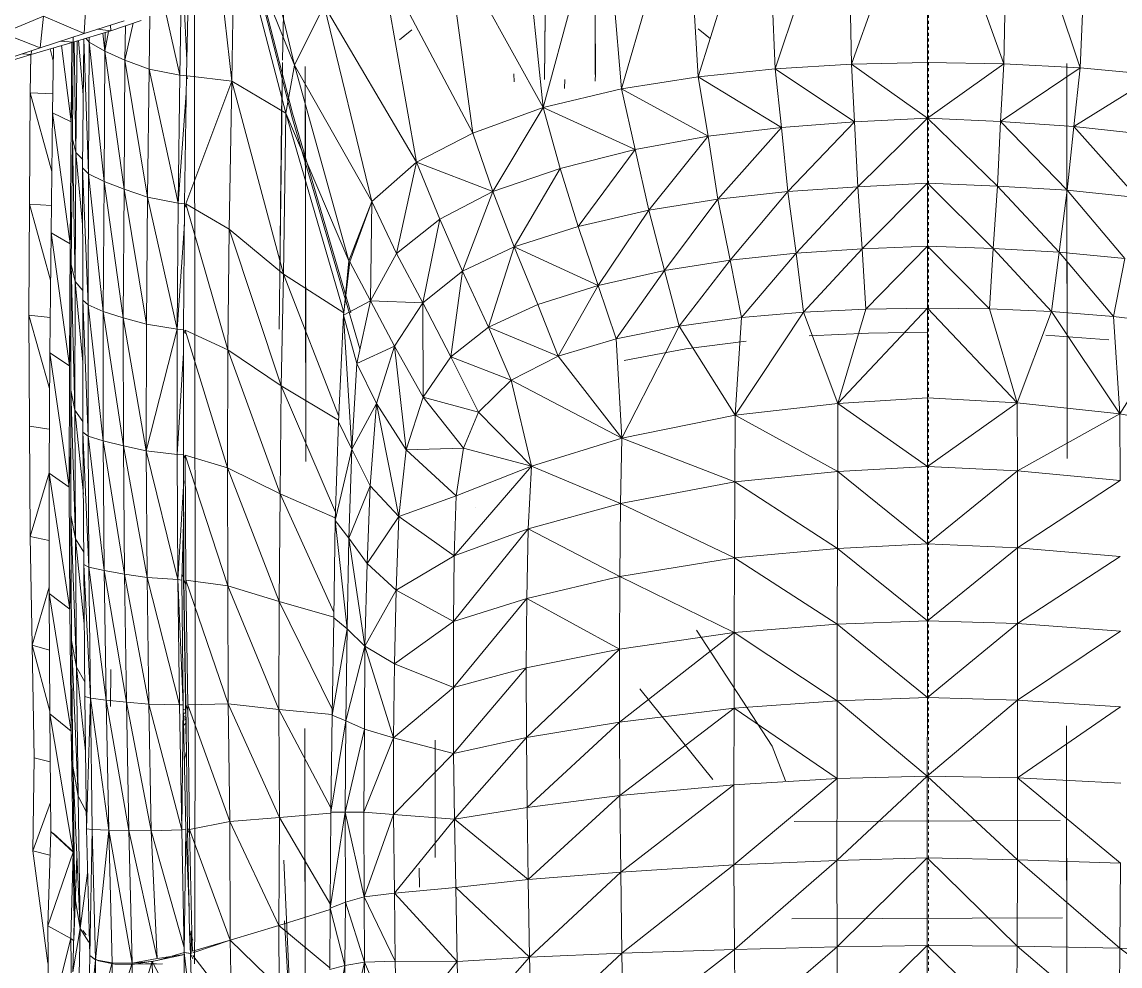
# Model space of a CAD drawing. Header units: inches. Extents: x -4830 to -242, y 9551 to 12925.
# Drawn here: x -4204.93 to -4158.52, y 10630.94 to 10670.82 of the extents above; entities that cross this region are included whole.
import ezdxf

# ---------------------------------------------------------------- set-up
doc = ezdxf.new("R2010")
doc.units = ezdxf.units.IN
doc.header["$MEASUREMENT"] = 0
doc.linetypes.add('Aligning Line 1_8_', pattern=[0.25, 0.125, -0.125])
for name, color, linetype, lineweight in [('0-1', 7, 'Continuous', 5), ('0-2', 7, 'Continuous', 9), ('A-GENM', 5, 'Continuous', 9), ('G-ANNO-SYMB-1', 147, 'Aligning Line 1_8_', 9)]:
    doc.layers.add(name, color=color, linetype=linetype, lineweight=lineweight)

# ---------------------------------------------------------------- blocks, each defined once
blk = doc.blocks.new('Land_Rover_Evoque_-_SUV_Car_Vehicle_Automobile_13067 - Land Rover EVOQUE_dwg-V132-FLOOR PLAN - 2ND FLOOR')
at = {"layer": 'A-GENM'}
for p, q in [((-0.7843, 0.721), (-0.7846, 1.023)), ((-0.6899, 0.7371), (-0.6846, 0.9735)), ((-0.0844, 0.959), (-0.1617, 0.7278)), ((-0.0844, 0.959), (-0.0797, 0.7327)), ((0.0019, 0.9623), (-0.0797, 0.7327)), ((0.0019, 0.9623), (0.002, 0.7345)), ((0.0019, 0.9623), (0.0836, 0.7333)), ((0.0883, 0.9597), (0.0836, 0.7333)), ((0.0883, 0.9597), (0.1657, 0.729)), ((0.1748, 0.9541), (0.1657, 0.729)), ((-0.2578, 0.9423), (-0.3264, 0.7064)), ((-0.2578, 0.9423), (-0.244, 0.7194)), ((-0.171, 0.9529), (-0.244, 0.7194)), ((-0.171, 0.9529), (-0.1617, 0.7278)), ((-0.7273, 0.9416), (-0.6772, 0.7316)), ((-0.7273, 0.9416), (-0.6772, 0.7316)), ((-0.3452, 0.9268), (-0.4104, 0.6863)), ((-0.3452, 0.9268), (-0.3264, 0.7064)), ((-0.433, 0.904), (-0.4104, 0.6863)), ((-0.7444, 0.7145), (-0.7411, 0.8913)), ((-0.6865, 0.6803), (-0.7411, 0.8913)), ((-0.7411, 0.8913), (-0.6865, 0.6803)), ((-0.7411, 0.8913), (-0.6865, 0.6803)), ((-0.7411, 0.8913), (-0.6772, 0.7316)), ((-0.6792, 0.6803), (-0.7338, 0.8913)), ((-0.6792, 0.6744), (-0.7338, 0.8855)), ((-0.515, 0.8749), (-0.486, 0.6589)), ((-0.515, 0.8749), (-0.4104, 0.6863)), ((-0.7444, 0.7145), (-0.7611, 0.8645)), ((-0.8002, 0.7212), (-0.7979, 0.8514)), ((-0.7979, 0.8514), (-0.8002, 0.7212)), ((-0.7926, 0.7371), (-0.7979, 0.8514)), ((-0.7904, 0.8509), (-0.793, 0.7206)), ((-0.5843, 0.8443), (-0.5464, 0.6277)), ((-0.5843, 0.8443), (-0.486, 0.6589)), ((-0.8247, 0.8302), (-0.8002, 0.7212)), ((-0.9007, 0.8023), (-0.9027, 0.7656)), ((-0.6452, 0.7957), (-0.6772, 0.7316)), ((-0.6452, 0.7957), (-0.5941, 0.5856)), ((-0.6452, 0.7957), (-0.5464, 0.6277)), ((-0.9901, 0.766), (-0.9464, 0.7843)), ((-0.9464, 0.7843), (-0.9499, 0.7503)), ((-0.9464, 0.7843), (-0.9027, 0.7656)), ((-0.9027, 0.7656), (-0.86, 0.7794)), ((-0.874, 0.7685), (-0.8415, 0.7796)), ((-0.8323, 0.7844), (-0.8331, 0.7276)), ((-0.4083, 0.7864), (-0.4089, 0.7164)), ((-0.4084, 0.7847), (-0.4089, 0.7164)), ((-0.3545, 0.7867), (-0.3544, 0.7227)), ((-0.3545, 0.7867), (-0.3545, 0.7219)), ((-0.9901, 0.766), (-0.9499, 0.7503)), ((-0.9499, 0.7503), (-0.9027, 0.7656)), ((-0.874, 0.7685), (-0.9147, 0.7563)), ((-0.874, 0.7685), (-0.8883, 0.7703)), ((-0.8806, 0.7467), (-0.8826, 0.7659)), ((-0.8766, 0.7677), (-0.8806, 0.7467)), ((-0.8802, 0.7666), (-0.8806, 0.7467)), ((-0.874, 0.7685), (-0.8745, 0.7747)), ((-0.85, 0.7767), (-0.859, 0.7371)), ((-0.8585, 0.7738), (-0.859, 0.7371)), ((-0.5511, 0.7695), (-0.5644, 0.7589)), ((-0.5511, 0.7695), (-0.5604, 0.7621)), ((-0.2441, 0.7706), (-0.2308, 0.7601)), ((-0.2441, 0.7706), (-0.2347, 0.7633)), ((-0.9594, 0.7432), (-0.9147, 0.7563)), ((-0.9147, 0.7563), (-0.9278, 0.7575)), ((-0.9167, 0.6709), (-0.9158, 0.756)), ((-0.9144, 0.7564), (-0.9154, 0.6528)), ((-0.9147, 0.7563), (-0.9145, 0.7618)), ((-0.9135, 0.7567), (-0.9116, 0.638)), ((-0.9104, 0.7576), (-0.9116, 0.638)), ((-0.9087, 0.7581), (-0.9037, 0.6999)), ((-0.9031, 0.7598), (-0.9044, 0.6216)), ((-0.8981, 0.6152), (-0.903, 0.7598)), ((-0.8972, 0.7565), (-0.9007, 0.7605)), ((-0.8981, 0.6152), (-0.8972, 0.7565)), ((-0.8972, 0.7565), (-0.8972, 0.7616)), ((-0.8806, 0.7467), (-0.8972, 0.7565)), ((-0.8814, 0.6071), (-0.8972, 0.7565)), ((-1.004, 0.7299), (-0.9594, 0.7432)), ((-0.9975, 0.7347), (-0.9499, 0.7503)), ((-0.9594, 0.7432), (-0.9691, 0.744)), ((-0.9598, 0.7431), (-0.9606, 0.702)), ((-0.9606, 0.702), (-0.96, 0.743)), ((-0.9594, 0.7432), (-0.9591, 0.7473)), ((-0.9392, 0.7491), (-0.9358, 0.7363)), ((-0.9368, 0.6806), (-0.9355, 0.7502)), ((-0.9167, 0.6709), (-0.9272, 0.7527)), ((-0.8806, 0.7467), (-0.8814, 0.6071)), ((-0.859, 0.7371), (-0.8806, 0.7467)), ((-0.8599, 0.5987), (-0.8806, 0.7467)), ((-0.859, 0.7371), (-0.8599, 0.5987)), ((-0.859, 0.7371), (-0.8331, 0.7276)), ((-0.859, 0.7371), (-0.8349, 0.5904)), ((-0.6935, 0.4488), (-0.6901, 0.7345)), ((-0.692, 0.584), (-0.6901, 0.7345)), ((-0.6772, 0.7316), (-0.6865, 0.6803)), ((-0.6772, 0.7316), (-0.6187, 0.522)), ((-0.6772, 0.7316), (-0.5941, 0.5857)), ((-0.6772, 0.7316), (-0.6187, 0.522)), ((-0.6651, 0.307), (-0.6656, 0.7304)), ((-0.1617, 0.7278), (-0.0797, 0.7327)), ((-0.1617, 0.7278), (-0.0797, 0.7327)), ((-0.0797, 0.7327), (-0.1617, 0.7278)), ((-0.0797, 0.7327), (0.002, 0.7345)), ((-0.0797, 0.7327), (0.002, 0.7345)), ((0.002, 0.7345), (-0.0797, 0.7327)), ((-0.0763, 0.6709), (-0.0797, 0.7327)), ((-0.0797, 0.7327), (0.002, 0.6749)), ((0.002, 0.7345), (0.0836, 0.7333)), ((0.002, 0.6749), (0.002, 0.7345)), ((0.002, 0.7345), (0.0836, 0.7333)), ((0.0836, 0.7333), (0.002, 0.7345)), ((0.002, 0.6749), (0.0836, 0.7333)), ((0.0802, 0.6715), (0.0836, 0.7333)), ((0.0836, 0.7333), (0.1657, 0.729)), ((0.0836, 0.7333), (0.1657, 0.729)), ((0.1657, 0.729), (0.0836, 0.7333)), ((0.1518, 0.31), (0.1512, 0.7334)), ((-0.8331, 0.7276), (-0.8349, 0.5904)), ((-0.8331, 0.7276), (-0.802, 0.5838)), ((-0.8331, 0.7276), (-0.8002, 0.7212)), ((-0.802, 0.5838), (-0.8002, 0.7212)), ((-0.8002, 0.7212), (-0.802, 0.5838)), ((-0.7928, 0.7203), (-0.8002, 0.7212)), ((-0.793, 0.7206), (-0.795, 0.5834)), ((-0.7918, 0.7172), (-0.793, 0.7206)), ((-0.7444, 0.7145), (-0.7919, 0.7202)), ((-0.784, 0.4464), (-0.7843, 0.721)), ((-0.4417, 0.7223), (-0.4415, 0.7138)), ((-0.3544, 0.7227), (-0.3546, 0.7146)), ((-0.3264, 0.7064), (-0.244, 0.7194)), ((-0.3264, 0.7064), (-0.244, 0.7194)), ((-0.244, 0.7194), (-0.3264, 0.7064)), ((-0.244, 0.7194), (-0.1617, 0.7278)), ((-0.244, 0.7194), (-0.1617, 0.7278)), ((-0.1617, 0.7278), (-0.244, 0.7194)), ((-0.2334, 0.6557), (-0.244, 0.7194)), ((-0.244, 0.7194), (-0.1547, 0.665)), ((-0.1547, 0.665), (-0.1617, 0.7278)), ((-0.1617, 0.7278), (-0.0763, 0.6709)), ((0.0802, 0.6715), (0.1657, 0.729)), ((0.1587, 0.6661), (0.1657, 0.729)), ((0.1587, 0.6661), (0.2479, 0.7212)), ((0.1657, 0.729), (0.2479, 0.7212)), ((0.1657, 0.729), (0.2479, 0.7212)), ((0.2479, 0.7212), (0.1657, 0.729)), ((-0.9148, 0.7141), (-0.9167, 0.6709)), ((-0.7444, 0.7145), (-0.7937, 0.583)), ((-0.7444, 0.7145), (-0.7472, 0.556)), ((-0.6889, 0.5078), (-0.7444, 0.7145)), ((-0.6865, 0.6803), (-0.7444, 0.7145)), ((-0.3873, 0.7164), (-0.3875, 0.7066)), ((-0.3873, 0.7164), (-0.3875, 0.7069)), ((-0.3875, 0.7066), (-0.3875, 0.7069)), ((-0.9606, 0.702), (-0.9615, 0.5828)), ((-0.9364, 0.7012), (-0.9606, 0.702)), ((-0.9606, 0.702), (-0.9375, 0.6177)), ((-0.7932, 0.7018), (-0.802, 0.5838)), ((-0.6928, 0.5117), (-0.6906, 0.7042)), ((-0.6906, 0.7042), (-0.6907, 0.6696)), ((-0.4104, 0.6863), (-0.3264, 0.7064)), ((-0.4104, 0.6863), (-0.3264, 0.7064)), ((-0.3264, 0.7064), (-0.4104, 0.6863)), ((-0.3117, 0.6415), (-0.3264, 0.7064)), ((-0.3264, 0.7064), (-0.2334, 0.6557)), ((-0.486, 0.6589), (-0.4104, 0.6863)), ((-0.486, 0.6589), (-0.4104, 0.6863)), ((-0.4104, 0.6863), (-0.486, 0.6589)), ((-0.4644, 0.5963), (-0.4104, 0.6863)), ((-0.4104, 0.6863), (-0.3922, 0.6209)), ((-0.4104, 0.6863), (-0.3117, 0.6415)), ((0.1518, 0.31), (0.1513, 0.6851)), ((-0.9382, 0.552), (-0.9368, 0.6806)), ((-0.9176, 0.5404), (-0.9368, 0.6806)), ((-0.9167, 0.6709), (-0.9368, 0.6806)), ((-0.6889, 0.5078), (-0.6865, 0.6803)), ((-0.6242, 0.4667), (-0.6865, 0.6803)), ((-0.6865, 0.6803), (-0.6242, 0.4667)), ((-0.6865, 0.6803), (-0.6242, 0.4667)), ((-0.6865, 0.6803), (-0.6187, 0.522)), ((-0.6167, 0.4663), (-0.6792, 0.6803)), ((-0.6069, 0.4278), (-0.6792, 0.6744)), ((-0.6651, 0.307), (-0.6655, 0.6822)), ((-0.0763, 0.6709), (0.002, 0.6749)), ((-0.0728, 0.6015), (0.002, 0.6749)), ((0.002, 0.6051), (0.002, 0.6749)), ((0.002, 0.6749), (0.0768, 0.6021)), ((0.002, 0.6749), (0.0802, 0.6715)), ((0.0768, 0.6021), (0.0802, 0.6715)), ((0.1518, 0.5976), (0.0802, 0.6715)), ((0.1587, 0.6661), (0.0802, 0.6715)), ((-0.9176, 0.5404), (-0.9167, 0.6709)), ((-0.6928, 0.5117), (-0.6907, 0.6696)), ((-0.2334, 0.6557), (-0.1547, 0.665)), ((-0.223, 0.5881), (-0.1547, 0.665)), ((-0.1547, 0.665), (-0.0763, 0.6709)), ((-0.1479, 0.5965), (-0.1547, 0.665)), ((-0.1479, 0.5965), (-0.0763, 0.6709)), ((-0.0728, 0.6015), (-0.0763, 0.6709)), ((0.1518, 0.5976), (0.1587, 0.6661)), ((0.2269, 0.5898), (0.1587, 0.6661)), ((0.2373, 0.6574), (0.1587, 0.6661)), ((-0.9154, 0.6528), (-0.9167, 0.518)), ((-0.9116, 0.638), (-0.9154, 0.6528)), ((-0.9154, 0.6528), (-0.9125, 0.4999)), ((-0.5464, 0.6277), (-0.486, 0.6589)), ((-0.5464, 0.6277), (-0.486, 0.6589)), ((-0.486, 0.6589), (-0.5464, 0.6277)), ((-0.4644, 0.5963), (-0.486, 0.6589)), ((-0.3117, 0.6415), (-0.2334, 0.6557)), ((-0.297, 0.5762), (-0.2334, 0.6557)), ((-0.223, 0.5881), (-0.2334, 0.6557)), ((-0.9116, 0.638), (-0.9125, 0.4999)), ((-0.9116, 0.638), (-0.9043, 0.6306)), ((-0.9116, 0.638), (-0.9044, 0.5608)), ((-0.3922, 0.6209), (-0.3117, 0.6415)), ((-0.3728, 0.5587), (-0.3117, 0.6415)), ((-0.297, 0.5762), (-0.3117, 0.6415)), ((-0.5941, 0.5856), (-0.5464, 0.6277)), ((-0.5941, 0.5856), (-0.5464, 0.6277)), ((-0.5464, 0.6277), (-0.5941, 0.5856)), ((-0.5676, 0.5297), (-0.5464, 0.6277)), ((-0.5214, 0.5665), (-0.5464, 0.6277)), ((-0.4644, 0.5963), (-0.5464, 0.6277)), ((-0.9044, 0.6216), (-0.9043, 0.4799)), ((-0.8984, 0.4748), (-0.9044, 0.6216)), ((-0.8981, 0.6152), (-0.9044, 0.6216)), ((-0.8984, 0.4748), (-0.8981, 0.6152)), ((-0.8814, 0.6071), (-0.8981, 0.6152)), ((-0.8823, 0.4678), (-0.8981, 0.6152)), ((-0.4644, 0.5963), (-0.3922, 0.6209)), ((-0.4416, 0.5369), (-0.3922, 0.6209)), ((-0.3922, 0.6209), (-0.3728, 0.5587)), ((-0.8814, 0.6071), (-0.8823, 0.4678)), ((-0.8599, 0.5987), (-0.8814, 0.6071)), ((-0.8608, 0.461), (-0.8814, 0.6071)), ((-0.1479, 0.5965), (-0.0728, 0.6015)), ((-0.1391, 0.5301), (-0.0728, 0.6015)), ((-0.0728, 0.6015), (0.002, 0.6051)), ((-0.0684, 0.5347), (-0.0728, 0.6015)), ((-0.0684, 0.5347), (0.002, 0.6051)), ((0.002, 0.5378), (0.002, 0.6051)), ((0.002, 0.6051), (0.0768, 0.6021)), ((0.002, 0.6051), (0.0723, 0.5352)), ((0.0768, 0.6021), (0.0723, 0.5352)), ((0.1518, 0.5976), (0.0768, 0.6021)), ((0.1429, 0.5312), (0.0768, 0.6021)), ((-0.8599, 0.5987), (-0.8608, 0.461)), ((-0.8349, 0.5904), (-0.8599, 0.5987)), ((-0.8599, 0.5987), (-0.8358, 0.4542)), ((-0.8349, 0.5904), (-0.8358, 0.4542)), ((-0.8349, 0.5904), (-0.8029, 0.4486)), ((-0.8349, 0.5904), (-0.802, 0.5838)), ((-0.5214, 0.5665), (-0.4644, 0.5963)), ((-0.4971, 0.511), (-0.4644, 0.5963)), ((-0.4644, 0.5963), (-0.4416, 0.5369)), ((-0.223, 0.5881), (-0.1479, 0.5965)), ((-0.2097, 0.5228), (-0.1479, 0.5965)), ((-0.1391, 0.5301), (-0.1479, 0.5965)), ((0.1518, 0.5976), (0.1429, 0.5312)), ((0.2269, 0.5898), (0.1518, 0.5976)), ((0.2136, 0.5244), (0.1518, 0.5976)), ((-0.9615, 0.5828), (-0.9619, 0.4638)), ((-0.9378, 0.5812), (-0.9615, 0.5828)), ((-0.9615, 0.5828), (-0.9387, 0.5014)), ((-0.8029, 0.4486), (-0.802, 0.5838)), ((-0.802, 0.5838), (-0.8029, 0.4486)), ((-0.7949, 0.5831), (-0.802, 0.5838)), ((-0.795, 0.5834), (-0.7961, 0.4483)), ((-0.7936, 0.5796), (-0.795, 0.5834)), ((-0.7486, 0.4266), (-0.7937, 0.583)), ((-0.7937, 0.583), (-0.7472, 0.556)), ((-0.6187, 0.522), (-0.5941, 0.5855)), ((-0.6187, 0.522), (-0.5941, 0.5855)), ((-0.6177, 0.5211), (-0.5941, 0.5855)), ((-0.5955, 0.4791), (-0.5941, 0.5855)), ((-0.5676, 0.5297), (-0.5941, 0.5856)), ((-0.297, 0.5762), (-0.223, 0.5881)), ((-0.2803, 0.5116), (-0.223, 0.5881)), ((-0.2097, 0.5228), (-0.223, 0.5881)), ((-0.9162, 0.5741), (-0.9176, 0.5404)), ((-0.5676, 0.5297), (-0.5214, 0.5665)), ((-0.5396, 0.477), (-0.5214, 0.5665)), ((-0.5214, 0.5665), (-0.4971, 0.511)), ((-0.3728, 0.5587), (-0.297, 0.5762)), ((-0.3513, 0.4954), (-0.297, 0.5762)), ((-0.2803, 0.5116), (-0.297, 0.5762)), ((-0.7952, 0.5616), (-0.8029, 0.4486)), ((-0.7486, 0.4266), (-0.7472, 0.556)), ((-0.6913, 0.3881), (-0.7472, 0.556)), ((-0.6889, 0.5078), (-0.7472, 0.556)), ((-0.4416, 0.5369), (-0.3728, 0.5587)), ((-0.3728, 0.5587), (-0.3513, 0.4954)), ((-0.9395, 0.4232), (-0.9382, 0.552)), ((-0.9184, 0.4096), (-0.9382, 0.552)), ((-0.9176, 0.5404), (-0.9382, 0.552)), ((-0.9184, 0.4096), (-0.9176, 0.5404)), ((-0.4971, 0.511), (-0.4416, 0.5369)), ((-0.4416, 0.5369), (-0.4689, 0.451)), ((-0.4416, 0.5369), (-0.4161, 0.4751)), ((-0.4416, 0.5369), (-0.3513, 0.4954)), ((-0.2097, 0.5228), (-0.1391, 0.5301)), ((-0.1976, 0.4611), (-0.1391, 0.5301)), ((-0.1391, 0.5301), (-0.0684, 0.5347)), ((-0.131, 0.4668), (-0.1391, 0.5301)), ((-0.131, 0.4668), (-0.0684, 0.5347)), ((-0.0684, 0.5347), (0.002, 0.5378)), ((-0.0643, 0.4702), (-0.0684, 0.5347)), ((-0.0643, 0.4702), (0.002, 0.5378)), ((0.0019, 0.4714), (0.002, 0.5378)), ((0.0682, 0.4706), (0.002, 0.5378)), ((0.002, 0.5378), (0.0723, 0.5352)), ((0.0682, 0.4706), (0.0723, 0.5352)), ((0.1348, 0.4677), (0.0723, 0.5352)), ((0.1429, 0.5312), (0.0723, 0.5352)), ((0.1348, 0.4677), (0.1429, 0.5312)), ((0.2014, 0.4625), (0.1429, 0.5312)), ((0.2136, 0.5244), (0.1429, 0.5312)), ((-0.6246, 0.4638), (-0.6177, 0.5211)), ((-0.6234, 0.4738), (-0.6187, 0.522)), ((-0.5955, 0.4791), (-0.6177, 0.5211)), ((-0.5955, 0.4791), (-0.5676, 0.5297)), ((-0.5396, 0.477), (-0.5676, 0.5297)), ((-0.2803, 0.5116), (-0.2097, 0.5228)), ((-0.2646, 0.4521), (-0.2097, 0.5228)), ((-0.1976, 0.4611), (-0.2097, 0.5228)), ((0.2014, 0.4625), (0.2136, 0.5244)), ((-0.9167, 0.518), (-0.9171, 0.3833)), ((-0.9125, 0.4999), (-0.9167, 0.518)), ((-0.9128, 0.3618), (-0.9167, 0.518)), ((-0.6913, 0.3881), (-0.6889, 0.5078)), ((-0.63, 0.3561), (-0.6889, 0.5078)), ((-0.6889, 0.5078), (-0.6243, 0.4664)), ((-0.5396, 0.477), (-0.4971, 0.511)), ((-0.4971, 0.511), (-0.5096, 0.4192)), ((-0.4971, 0.511), (-0.4689, 0.451)), ((-0.3513, 0.4954), (-0.2803, 0.5116)), ((-0.3321, 0.4385), (-0.2803, 0.5116)), ((-0.2646, 0.4521), (-0.2803, 0.5116)), ((-0.9125, 0.4999), (-0.9128, 0.3618)), ((-0.9043, 0.4903), (-0.9125, 0.4999)), ((-0.9124, 0.4995), (-0.9042, 0.4132)), ((-0.4161, 0.4751), (-0.3513, 0.4954)), ((-0.3942, 0.4198), (-0.3513, 0.4954)), ((-0.3321, 0.4385), (-0.3513, 0.4954)), ((-0.9043, 0.4799), (-0.9041, 0.3383)), ((-0.8983, 0.3341), (-0.9043, 0.4799)), ((-0.8984, 0.4748), (-0.9043, 0.4799)), ((-0.8823, 0.4678), (-0.8984, 0.4748)), ((-0.8822, 0.3289), (-0.8984, 0.4748)), ((-0.8983, 0.3341), (-0.8984, 0.4748)), ((-0.6246, 0.4638), (-0.5955, 0.4791)), ((-0.6103, 0.412), (-0.5955, 0.4791)), ((-0.5955, 0.4791), (-0.57, 0.4305)), ((-0.5955, 0.4791), (-0.5396, 0.477)), ((-0.57, 0.4305), (-0.5396, 0.477)), ((-0.5396, 0.477), (-0.5391, 0.3758)), ((-0.5396, 0.477), (-0.5096, 0.4192)), ((-0.4689, 0.451), (-0.4161, 0.4751)), ((-0.3942, 0.4198), (-0.4161, 0.4751)), ((0.0019, 0.4714), (-0.0943, 0.3692)), ((-0.0644, 0.4701), (0.0019, 0.4714)), ((0.0019, 0.4714), (-0.0643, 0.4702)), ((0.0019, 0.4714), (-0.0643, 0.4702)), ((0.0981, 0.3699), (0.0019, 0.4714)), ((0.0682, 0.4706), (0.0019, 0.4714)), ((0.0019, 0.4714), (0.0019, 0.3751)), ((0.0682, 0.4706), (0.0019, 0.4714)), ((0.0019, 0.4714), (0.0682, 0.4706)), ((-0.9619, 0.4638), (-0.9613, 0.3448)), ((-0.9391, 0.4612), (-0.9619, 0.4638)), ((-0.9619, 0.4638), (-0.9398, 0.385)), ((-0.8608, 0.461), (-0.8823, 0.4678)), ((-0.8606, 0.3236), (-0.8823, 0.4678)), ((-0.8823, 0.4678), (-0.8822, 0.3289)), ((-0.8358, 0.4542), (-0.8608, 0.461)), ((-0.8608, 0.461), (-0.8361, 0.3182)), ((-0.8608, 0.461), (-0.8606, 0.3236)), ((-0.63, 0.3494), (-0.6246, 0.4638)), ((-0.6158, 0.3202), (-0.6246, 0.4638)), ((-0.6246, 0.4638), (-0.6103, 0.412)), ((-0.1976, 0.4611), (-0.2646, 0.4521)), ((-0.131, 0.4668), (-0.2045, 0.3566)), ((-0.2045, 0.3566), (-0.1976, 0.4611)), ((-0.131, 0.4668), (-0.1976, 0.4611)), ((-0.131, 0.4668), (-0.1976, 0.4611)), ((-0.0643, 0.4702), (-0.131, 0.4668)), ((-0.0643, 0.4702), (-0.131, 0.4668)), ((-0.131, 0.4668), (-0.0643, 0.4702)), ((-0.0943, 0.3692), (-0.131, 0.4668)), ((-0.0943, 0.3692), (-0.0643, 0.4702)), ((0.1348, 0.4677), (0.0682, 0.4706)), ((0.0981, 0.3699), (0.0682, 0.4706)), ((0.1348, 0.4677), (0.0682, 0.4706)), ((0.0682, 0.4706), (0.1348, 0.4677)), ((0.1348, 0.4677), (0.0981, 0.3699)), ((0.2083, 0.3581), (0.1348, 0.4677)), ((0.2014, 0.4625), (0.1348, 0.4677)), ((0.2014, 0.4625), (0.1348, 0.4677)), ((0.2684, 0.454), (0.2014, 0.4625)), ((0.2083, 0.3581), (0.2014, 0.4625)), ((-0.8358, 0.4542), (-0.8361, 0.3182)), ((-0.8361, 0.3182), (-0.8029, 0.4486)), ((-0.8358, 0.4542), (-0.8029, 0.4486)), ((-0.8028, 0.3143), (-0.8029, 0.4486)), ((-0.8029, 0.4486), (-0.8028, 0.3143)), ((-0.796, 0.448), (-0.8029, 0.4486)), ((-0.7961, 0.4483), (-0.7961, 0.3142)), ((-0.7945, 0.444), (-0.7961, 0.4483)), ((-0.7489, 0.3), (-0.7945, 0.4478)), ((-0.7486, 0.4266), (-0.7945, 0.4478)), ((-0.4689, 0.451), (-0.5096, 0.4192)), ((-0.3942, 0.4198), (-0.4689, 0.451)), ((-0.4446, 0.394), (-0.4689, 0.451)), ((-0.2646, 0.4521), (-0.3321, 0.4385)), ((-0.2646, 0.4521), (-0.3261, 0.3319)), ((-0.2045, 0.3566), (-0.2646, 0.4521)), ((0.2684, 0.454), (0.2083, 0.3581)), ((-0.9169, 0.4463), (-0.9184, 0.4096)), ((-0.7838, 0.1497), (-0.784, 0.4464)), ((-0.3321, 0.4385), (-0.3942, 0.4198)), ((-0.3321, 0.4385), (-0.3942, 0.4198)), ((-0.3261, 0.3319), (-0.3321, 0.4385)), ((-0.1926, 0.436), (-0.2573, 0.4278)), ((-0.0614, 0.4444), (-0.125, 0.4415)), ((0.0019, 0.4455), (-0.0615, 0.4444)), ((0.1964, 0.4374), (0.1287, 0.4424)), ((-0.7489, 0.3), (-0.7486, 0.4266)), ((-0.7486, 0.4266), (-0.6926, 0.2723)), ((-0.7486, 0.4266), (-0.6913, 0.3881)), ((-0.6103, 0.412), (-0.57, 0.4305)), ((-0.5892, 0.3691), (-0.57, 0.4305)), ((-0.57, 0.4305), (-0.5573, 0.3193)), ((-0.57, 0.4305), (-0.5391, 0.3758)), ((-0.2573, 0.4278), (-0.3234, 0.4151)), ((-0.9404, 0.2944), (-0.9395, 0.4232)), ((-0.9188, 0.2794), (-0.9395, 0.4232)), ((-0.9184, 0.4096), (-0.9395, 0.4232)), ((-0.7961, 0.4232), (-0.8028, 0.3143)), ((-0.5391, 0.3758), (-0.5096, 0.4192)), ((-0.4446, 0.394), (-0.5096, 0.4192)), ((-0.4797, 0.3599), (-0.5096, 0.4192)), ((-0.3942, 0.4198), (-0.4446, 0.394)), ((-0.3942, 0.4198), (-0.4446, 0.394)), ((-0.4446, 0.394), (-0.3942, 0.4198)), ((-0.3261, 0.3319), (-0.3942, 0.4198)), ((-0.9188, 0.2794), (-0.9184, 0.4096)), ((-0.6158, 0.3202), (-0.6103, 0.412)), ((-0.6103, 0.412), (-0.5892, 0.3691)), ((-0.4446, 0.394), (-0.4797, 0.3599)), ((-0.4446, 0.394), (-0.4797, 0.3599)), ((-0.3261, 0.3319), (-0.4446, 0.394)), ((-0.423, 0.302), (-0.4446, 0.394)), ((-0.4446, 0.394), (-0.4446, 0.394)), ((-0.9171, 0.3833), (-0.917, 0.2494)), ((-0.9128, 0.3618), (-0.9171, 0.3833)), ((-0.9122, 0.2241), (-0.9171, 0.3833)), ((-0.6926, 0.2723), (-0.6913, 0.3881)), ((-0.6913, 0.3881), (-0.6333, 0.2524)), ((-0.6913, 0.3881), (-0.63, 0.3512)), ((-0.6158, 0.3202), (-0.5892, 0.3691)), ((-0.5961, 0.2807), (-0.5892, 0.3691)), ((-0.5892, 0.3691), (-0.5652, 0.2479)), ((-0.5892, 0.3691), (-0.5573, 0.3193)), ((-0.5573, 0.3193), (-0.5391, 0.3758)), ((-0.4797, 0.3599), (-0.5391, 0.3758)), ((-0.4959, 0.321), (-0.5391, 0.3758)), ((-0.0943, 0.3692), (-0.2045, 0.3566)), ((-0.0943, 0.3692), (-0.0945, 0.2963)), ((0.0019, 0.3751), (-0.0943, 0.3692)), ((-0.0943, 0.3692), (0.0018, 0.3016)), ((0.0019, 0.3751), (0.0018, 0.3016)), ((0.0981, 0.3699), (0.0018, 0.3016)), ((0.0981, 0.3699), (0.0019, 0.3751)), ((0.2083, 0.3581), (0.0981, 0.3699)), ((0.0981, 0.3699), (0.0982, 0.2969)), ((-0.9042, 0.3498), (-0.9128, 0.3618)), ((-0.9128, 0.3618), (-0.9036, 0.2718)), ((-0.9128, 0.3618), (-0.9122, 0.2241)), ((-0.4797, 0.3599), (-0.4959, 0.321)), ((-0.4797, 0.3599), (-0.4959, 0.321)), ((-0.423, 0.302), (-0.4797, 0.3599)), ((-0.2045, 0.3566), (-0.3261, 0.3319)), ((-0.2045, 0.3566), (-0.2048, 0.2849)), ((-0.2045, 0.3566), (-0.0945, 0.2963)), ((0.2083, 0.3581), (0.0982, 0.2969)), ((0.3297, 0.3343), (0.2083, 0.3581)), ((0.2083, 0.3581), (0.2085, 0.2864)), ((-0.9613, 0.3448), (-0.9607, 0.2266)), ((-0.9401, 0.3415), (-0.9613, 0.3448)), ((-0.6336, 0.2438), (-0.63, 0.3494)), ((-0.6158, 0.3202), (-0.63, 0.3494)), ((-0.9041, 0.3383), (-0.9031, 0.1966)), ((-0.8977, 0.1936), (-0.9041, 0.3383)), ((-0.8983, 0.3341), (-0.9041, 0.3383)), ((-0.8822, 0.3289), (-0.8983, 0.3341)), ((-0.8811, 0.1899), (-0.8983, 0.3341)), ((-0.8977, 0.1936), (-0.8983, 0.3341)), ((-0.3261, 0.3319), (-0.423, 0.302)), ((-0.3261, 0.3319), (-0.3273, 0.2618)), ((-0.3261, 0.3319), (-0.2048, 0.2849)), ((-0.9171, 0.3263), (-0.9188, 0.2794)), ((-0.8606, 0.3236), (-0.8822, 0.3289)), ((-0.8595, 0.186), (-0.8822, 0.3289)), ((-0.8822, 0.3289), (-0.8811, 0.1899)), ((-0.8361, 0.3182), (-0.8606, 0.3236)), ((-0.8606, 0.3236), (-0.835, 0.1824)), ((-0.8606, 0.3236), (-0.8595, 0.186)), ((-0.8361, 0.3182), (-0.835, 0.1824)), ((-0.8361, 0.3182), (-0.8022, 0.1802)), ((-0.8361, 0.3182), (-0.8028, 0.3143)), ((-0.6336, 0.2438), (-0.6158, 0.3202)), ((-0.6188, 0.2246), (-0.6158, 0.3202)), ((-0.5961, 0.2807), (-0.6158, 0.3202)), ((-0.5652, 0.2479), (-0.5573, 0.3193)), ((-0.4959, 0.321), (-0.5573, 0.3193)), ((-0.5038, 0.2699), (-0.5573, 0.3193)), ((-0.4959, 0.321), (-0.5038, 0.2699)), ((-0.4959, 0.321), (-0.5038, 0.2699)), ((-0.423, 0.302), (-0.4959, 0.321)), ((-0.8022, 0.1802), (-0.8028, 0.3143)), ((-0.8028, 0.3143), (-0.8022, 0.1802)), ((-0.796, 0.3139), (-0.8028, 0.3143)), ((-0.7961, 0.3142), (-0.7957, 0.1803)), ((-0.7944, 0.3096), (-0.7961, 0.3142)), ((-0.7944, 0.3138), (-0.7938, 0.1798)), ((-0.7489, 0.3), (-0.7944, 0.3138)), ((-0.7944, 0.3138), (-0.7488, 0.1735)), ((-0.9404, 0.2946), (-0.9607, 0.2266)), ((-0.7489, 0.3), (-0.7488, 0.1735)), ((-0.7489, 0.3), (-0.6926, 0.2723)), ((-0.7489, 0.3), (-0.6935, 0.1567)), ((-0.423, 0.302), (-0.5058, 0.2059)), ((-0.423, 0.302), (-0.5038, 0.2699)), ((-0.423, 0.302), (-0.4265, 0.2347)), ((-0.3273, 0.2618), (-0.423, 0.302)), ((-0.0945, 0.2963), (-0.2048, 0.2849)), ((-0.0947, 0.2136), (-0.0945, 0.2963)), ((-0.0945, 0.2963), (0.0018, 0.3016)), ((0.0018, 0.2185), (-0.0945, 0.2963)), ((0.0018, 0.2185), (0.0018, 0.3016)), ((0.0018, 0.3016), (0.0982, 0.2969)), ((0.0018, 0.2185), (0.0982, 0.2969)), ((0.0982, 0.2144), (0.0982, 0.2969)), ((0.0982, 0.2969), (0.2085, 0.2864)), ((-0.9402, 0.1655), (-0.9404, 0.2944)), ((-0.9182, 0.1487), (-0.9404, 0.2944)), ((-0.9188, 0.2794), (-0.9404, 0.2944)), ((-0.796, 0.2861), (-0.8022, 0.1802)), ((-0.2048, 0.2849), (-0.3273, 0.2618)), ((-0.2051, 0.2036), (-0.2048, 0.2849)), ((-0.0947, 0.2136), (-0.2048, 0.2849)), ((0.0982, 0.2144), (0.2085, 0.2864)), ((-0.9182, 0.1487), (-0.9188, 0.2794)), ((-0.6926, 0.2723), (-0.6935, 0.1567)), ((-0.6926, 0.2723), (-0.635, 0.1454)), ((-0.6926, 0.2723), (-0.6335, 0.2465)), ((-0.6188, 0.2246), (-0.5961, 0.2807)), ((-0.5991, 0.1977), (-0.5961, 0.2807)), ((-0.5961, 0.2807), (-0.5652, 0.2479)), ((-0.5038, 0.2699), (-0.5652, 0.2479)), ((-0.5038, 0.2699), (-0.5058, 0.2059)), ((-0.5038, 0.2699), (-0.5058, 0.2059)), ((-0.3273, 0.2618), (-0.4265, 0.2347)), ((-0.3273, 0.2618), (-0.3281, 0.1836)), ((-0.2051, 0.2036), (-0.3273, 0.2618)), ((-0.917, 0.2494), (-0.9164, 0.115)), ((-0.9122, 0.2241), (-0.917, 0.2494)), ((-0.9111, 0.0863), (-0.917, 0.2494)), ((-0.7959, 0.253), (-0.7978, 0.1798)), ((-0.5991, 0.1977), (-0.5652, 0.2479)), ((-0.5682, 0.1688), (-0.5652, 0.2479)), ((-0.5058, 0.2059), (-0.5652, 0.2479)), ((-0.4825, 0.2575), (-0.4825, 0.2575)), ((-0.7962, 0.2406), (-0.7962, 0.1806)), ((-0.6351, 0.1392), (-0.6336, 0.2438)), ((-0.6208, 0.1275), (-0.6336, 0.2438)), ((-0.6188, 0.2246), (-0.6336, 0.2438)), ((-0.9607, 0.2266), (-0.9586, 0.1099)), ((-0.9607, 0.2266), (-0.9403, 0.2223)), ((-0.9032, 0.2098), (-0.9122, 0.2241)), ((-0.9122, 0.2241), (-0.9026, 0.1329)), ((-0.9122, 0.2241), (-0.9111, 0.0863)), ((-0.6208, 0.1275), (-0.6188, 0.2246)), ((-0.6016, 0.109), (-0.6188, 0.2246)), ((-0.6188, 0.2246), (-0.5991, 0.1977)), ((-0.4265, 0.2347), (-0.5064, 0.1353)), ((-0.4265, 0.2347), (-0.5058, 0.2059)), ((-0.4265, 0.2347), (-0.4278, 0.1599)), ((-0.3281, 0.1836), (-0.4265, 0.2347)), ((-0.2051, 0.2036), (-0.0947, 0.2136)), ((-0.0949, 0.1324), (-0.0947, 0.2136)), ((-0.0947, 0.2136), (0.0018, 0.2185)), ((-0.0947, 0.2136), (0.0017, 0.1362)), ((0.0017, 0.1362), (0.0018, 0.2185)), ((0.0017, 0.1362), (0.0982, 0.2144)), ((0.0018, 0.2185), (0.0982, 0.2144)), ((0.0982, 0.2144), (0.0983, 0.1331)), ((0.0982, 0.2144), (0.2086, 0.2051)), ((-0.5058, 0.2059), (-0.5682, 0.1688)), ((-0.5058, 0.2059), (-0.5064, 0.1353)), ((-0.5058, 0.2059), (-0.5064, 0.1353)), ((-0.2051, 0.2036), (-0.3281, 0.1836)), ((-0.2054, 0.1234), (-0.2051, 0.2036)), ((-0.0949, 0.1324), (-0.2051, 0.2036)), ((0.0983, 0.1331), (0.2086, 0.2051)), ((-0.9168, 0.197), (-0.9182, 0.1487)), ((-0.9031, 0.1966), (-0.9019, 0.055)), ((-0.8961, 0.0533), (-0.9031, 0.1966)), ((-0.8977, 0.1936), (-0.9031, 0.1966)), ((-0.8811, 0.1899), (-0.8977, 0.1936)), ((-0.879, 0.0509), (-0.8977, 0.1936)), ((-0.8961, 0.0533), (-0.8977, 0.1936)), ((-0.8595, 0.186), (-0.8811, 0.1899)), ((-0.8574, 0.0487), (-0.8811, 0.1899)), ((-0.8811, 0.1899), (-0.879, 0.0509)), ((-0.6016, 0.109), (-0.5991, 0.1977)), ((-0.5991, 0.1977), (-0.5682, 0.1688)), ((-0.835, 0.1824), (-0.8595, 0.186)), ((-0.8595, 0.186), (-0.8334, 0.0466)), ((-0.8595, 0.186), (-0.8574, 0.0487)), ((-0.835, 0.1824), (-0.8334, 0.0466)), ((-0.835, 0.1824), (-0.8022, 0.1802)), ((-0.835, 0.1824), (-0.8005, 0.0461)), ((-0.8022, 0.1802), (-0.8005, 0.0461)), ((-0.8022, 0.1802), (-0.8005, 0.0461)), ((-0.7978, 0.1798), (-0.8022, 0.1802)), ((-0.7967, 0.0461), (-0.8022, 0.1802)), ((-0.7978, 0.1798), (-0.7967, 0.0461)), ((-0.7976, 0.1858), (-0.7962, 0.1825)), ((-0.7933, 0.0038), (-0.7962, 0.1806)), ((-0.7957, 0.1803), (-0.7938, 0.0465)), ((-0.7935, 0.1745), (-0.7957, 0.1803)), ((-0.7938, 0.1798), (-0.7917, 0.0461)), ((-0.7488, 0.1735), (-0.7938, 0.1798)), ((-0.7938, 0.1798), (-0.7482, 0.0472)), ((-0.3281, 0.1836), (-0.4278, 0.1599)), ((-0.3281, 0.1836), (-0.3284, 0.1058)), ((-0.2054, 0.1234), (-0.3281, 0.1836)), ((-0.9403, 0.1722), (-0.9586, 0.1099)), ((-0.9402, 0.1655), (-0.9396, 0.0363)), ((-0.9166, 0.0178), (-0.9402, 0.1655)), ((-0.9182, 0.1487), (-0.9402, 0.1655)), ((-0.7488, 0.1735), (-0.7482, 0.0472)), ((-0.7488, 0.1735), (-0.6935, 0.1567)), ((-0.7488, 0.1735), (-0.6939, 0.041)), ((-0.6016, 0.109), (-0.5682, 0.1688)), ((-0.5697, 0.0898), (-0.5682, 0.1688)), ((-0.5064, 0.1353), (-0.5682, 0.1688)), ((-0.6935, 0.1567), (-0.6939, 0.041)), ((-0.6935, 0.1567), (-0.6366, 0.0412)), ((-0.6935, 0.1567), (-0.6351, 0.1399)), ((-0.4278, 0.1599), (-0.5064, 0.1353)), ((-0.4278, 0.1599), (-0.5064, 0.0646)), ((-0.4278, 0.1599), (-0.4286, 0.0856)), ((-0.3284, 0.1058), (-0.4278, 0.1599)), ((-0.9166, 0.0178), (-0.9182, 0.1487)), ((-0.7837, 0.1006), (-0.7838, 0.1497)), ((-0.6366, 0.0351), (-0.6351, 0.1392)), ((-0.6208, 0.1275), (-0.6351, 0.1392)), ((-0.5064, 0.1353), (-0.5697, 0.0898)), ((-0.5064, 0.1353), (-0.5064, 0.0646)), ((-0.5064, 0.1353), (-0.5064, 0.0646)), ((-0.2054, 0.1234), (-0.0949, 0.1324)), ((-0.095, 0.0504), (-0.0949, 0.1324)), ((-0.0949, 0.1324), (0.0017, 0.1362)), ((-0.0949, 0.1324), (0.0017, 0.0537)), ((0.0017, 0.1362), (0.0017, 0.0537)), ((0.0017, 0.1362), (0.0983, 0.1331)), ((0.0017, 0.0537), (0.0983, 0.1331)), ((0.0983, 0.1331), (0.0984, 0.0511)), ((0.0983, 0.1331), (0.2089, 0.125)), ((-0.6208, 0.1275), (-0.6366, 0.0351)), ((-0.6219, 0.0288), (-0.6208, 0.1275)), ((-0.6016, 0.109), (-0.6208, 0.1275)), ((-0.3285, 0.0274), (-0.2054, 0.1234)), ((-0.2054, 0.1234), (-0.3284, 0.1058)), ((-0.2458, 0.1262), (-0.1647, 0.0018)), ((-0.2057, 0.0425), (-0.2054, 0.1234)), ((-0.095, 0.0504), (-0.2054, 0.1234)), ((0.0984, 0.0511), (0.2089, 0.125)), ((-0.9565, -0.0108), (-0.9586, 0.1099)), ((-0.9397, 0.0392), (-0.9586, 0.1099)), ((-0.9586, 0.1099), (-0.94, 0.1047)), ((-0.9164, 0.115), (-0.9148, -0.0196)), ((-0.9111, 0.0863), (-0.9164, 0.115)), ((-0.909, -0.052), (-0.9164, 0.115)), ((-0.6219, 0.0288), (-0.6016, 0.109)), ((-0.6022, 0.0198), (-0.6016, 0.109)), ((-0.6016, 0.109), (-0.5697, 0.0898)), ((-0.6016, 0.109), (-0.5708, 0.0106)), ((-0.7837, 0.0691), (-0.7837, 0.1006)), ((-0.3284, 0.1058), (-0.4286, 0.0856)), ((-0.4284, 0.0109), (-0.3284, 0.1058)), ((-0.3285, 0.0274), (-0.3284, 0.1058)), ((-0.9021, 0.0706), (-0.9111, 0.0863)), ((-0.9111, 0.0863), (-0.9013, -0.0035)), ((-0.9111, 0.0863), (-0.909, -0.052)), ((-0.8744, 0.0443), (-0.8743, 0.0839)), ((-0.5697, 0.0898), (-0.5708, 0.0106)), ((-0.5064, 0.0646), (-0.5697, 0.0898)), ((-0.5064, -0.006), (-0.4286, 0.0856)), ((-0.4286, 0.0856), (-0.5064, 0.0646)), ((-0.4284, 0.0109), (-0.4286, 0.0856)), ((-0.9158, 0.0633), (-0.9166, 0.0178)), ((-0.7837, 0.0444), (-0.7837, 0.0691)), ((-0.5064, 0.0646), (-0.5708, 0.0106)), ((-0.5064, -0.006), (-0.5064, 0.0646)), ((-0.5064, 0.0646), (-0.5064, -0.006)), ((-0.2284, -0.0341), (-0.3068, 0.0631)), ((-0.9019, 0.055), (-0.9003, -0.087)), ((-0.8961, 0.0533), (-0.9019, 0.055)), ((-0.8961, 0.0533), (-0.9003, -0.087)), ((-0.879, 0.0509), (-0.8961, 0.0533)), ((-0.8764, -0.0882), (-0.8961, 0.0533)), ((-0.894, -0.0875), (-0.8961, 0.0533)), ((-0.8574, 0.0487), (-0.879, 0.0509)), ((-0.879, 0.0509), (-0.8548, -0.0886)), ((-0.879, 0.0509), (-0.8764, -0.0882)), ((-0.8334, 0.0466), (-0.8574, 0.0487)), ((-0.8574, 0.0487), (-0.8548, -0.0886)), ((-0.8574, 0.0487), (-0.8309, -0.0892)), ((-0.7482, 0.0472), (-0.7917, 0.0461)), ((-0.7482, 0.0472), (-0.7466, -0.0789)), ((-0.7482, 0.0472), (-0.6939, 0.041)), ((-0.7482, 0.0472), (-0.6933, -0.0746)), ((-0.2057, 0.0425), (-0.095, 0.0504)), ((-0.0952, -0.0331), (-0.095, 0.0504)), ((-0.095, 0.0504), (0.0017, 0.0537)), ((-0.095, 0.0504), (0.0016, -0.0303)), ((0.0017, 0.0537), (0.0016, -0.0303)), ((0.0016, -0.0303), (0.0984, 0.0511)), ((0.0017, 0.0537), (0.0984, 0.0511)), ((0.0984, 0.0511), (0.0984, -0.0324)), ((0.0984, 0.0511), (0.209, 0.044)), ((-0.9396, 0.0363), (-0.9385, -0.0897)), ((-0.9166, 0.0178), (-0.9396, 0.0363)), ((-0.9396, 0.0363), (-0.9145, -0.1119)), ((-0.8334, 0.0466), (-0.8309, -0.0892)), ((-0.8334, 0.0466), (-0.8005, 0.0461)), ((-0.8334, 0.0466), (-0.798, -0.0881)), ((-0.8005, 0.0461), (-0.798, -0.0881)), ((-0.8005, 0.0461), (-0.798, -0.0881)), ((-0.7967, 0.0461), (-0.8005, 0.0461)), ((-0.7967, 0.0461), (-0.798, -0.0881)), ((-0.7967, 0.0461), (-0.7936, -0.0878)), ((-0.7939, 0.0404), (-0.7967, 0.0414)), ((-0.7939, 0.0371), (-0.7967, 0.0371)), ((-0.7938, 0.0465), (-0.792, -0.0874)), ((-0.7918, 0.041), (-0.7938, 0.0465)), ((-0.7917, 0.0461), (-0.7896, -0.0878)), ((-0.7917, 0.0461), (-0.7466, -0.0789)), ((-0.7837, 0.029), (-0.7837, 0.0444)), ((-0.6939, 0.041), (-0.6933, -0.0746)), ((-0.6939, 0.041), (-0.6381, -0.0644)), ((-0.6939, 0.041), (-0.6366, 0.0356)), ((-0.2057, 0.0425), (-0.3285, 0.0274)), ((-0.328, -0.0511), (-0.2057, 0.0425)), ((-0.2057, 0.0425), (-0.2059, -0.0396)), ((-0.2057, 0.0425), (-0.0952, -0.0331)), ((0.0984, -0.0324), (0.209, 0.044)), ((-0.7938, 0.0341), (-0.7968, 0.0333)), ((-0.7938, 0.0326), (-0.7963, 0.0314)), ((-0.7938, 0.0307), (-0.7963, 0.0291)), ((-0.7937, 0.0265), (-0.7961, 0.0239)), ((-0.7837, 0.0028), (-0.7837, 0.029)), ((-0.6382, -0.0692), (-0.6366, 0.0351)), ((-0.6219, 0.0288), (-0.6382, -0.0692)), ((-0.6219, 0.0288), (-0.6366, 0.0351)), ((-0.6229, -0.0689), (-0.6219, 0.0288)), ((-0.6022, 0.0198), (-0.6219, 0.0288)), ((-0.4284, 0.0109), (-0.3285, 0.0274)), ((-0.4277, -0.0639), (-0.3285, 0.0274)), ((-0.328, -0.0511), (-0.3285, 0.0274)), ((-0.9166, 0.0178), (-0.9147, -0.0242)), ((-0.9166, 0.0178), (-0.9145, -0.1119)), ((-0.6655, -0.403), (-0.666, 0.0206)), ((-0.6229, -0.0689), (-0.6022, 0.0198)), ((-0.6028, -0.0691), (-0.6022, 0.0198)), ((-0.6022, 0.0198), (-0.5708, 0.0106)), ((0.1514, -0.4), (0.1508, 0.0236)), ((-0.784, -0.1169), (-0.7837, 0.0028)), ((-0.6028, -0.0691), (-0.5708, 0.0106)), ((-0.5064, -0.006), (-0.5708, 0.0106)), ((-0.5708, 0.0106), (-0.5708, -0.0717)), ((-0.5264, -0.031), (-0.5261, 0.0083)), ((-0.4284, 0.0109), (-0.5064, -0.006)), ((-0.5055, -0.0766), (-0.4284, 0.0109)), ((-0.4277, -0.0639), (-0.4284, 0.0109)), ((-0.1647, 0.0018), (-0.1647, 0.0018)), ((-0.1647, 0.0018), (-0.1506, -0.0355)), ((-0.9565, -0.0108), (-0.9578, -0.1105)), ((-0.9565, -0.0108), (-0.9392, -0.015)), ((-0.7931, -0.004), (-0.7953, -0.0134)), ((-0.5064, -0.006), (-0.5708, -0.0717)), ((-0.5055, -0.0766), (-0.5064, -0.006)), ((-0.5064, -0.006), (-0.5055, -0.0766)), ((-0.9148, -0.0196), (-0.9127, -0.1597)), ((-0.909, -0.052), (-0.9148, -0.0196)), ((-0.907, -0.1939), (-0.9148, -0.0196)), ((-0.6655, -0.403), (-0.6659, -0.0274)), ((-0.5264, -0.031), (-0.5263, -0.0628)), ((-0.5262, -0.0298), (-0.5261, -0.0372)), ((-0.2284, -0.0341), (-0.2284, -0.0341)), ((-0.2059, -0.0396), (-0.0952, -0.0331)), ((-0.2058, -0.1254), (-0.0952, -0.0331)), ((-0.0953, -0.1208), (0.0016, -0.0303)), ((-0.0953, -0.1208), (-0.0952, -0.0331)), ((-0.0952, -0.0331), (0.0016, -0.0303)), ((0.0016, -0.0303), (0.0016, -0.118)), ((0.0016, -0.0303), (0.0984, -0.0324)), ((0.0016, -0.0303), (0.0984, -0.1201)), ((0.0984, -0.0324), (0.0984, -0.1201)), ((0.0984, -0.0324), (0.2091, -0.0381)), ((0.0984, -0.0324), (0.2089, -0.1239)), ((0.1514, -0.4), (0.1509, -0.0244)), ((-0.5261, -0.0372), (-0.5261, -0.0619)), ((-0.328, -0.0511), (-0.2059, -0.0396)), ((-0.3271, -0.1332), (-0.2059, -0.0396)), ((-0.2059, -0.0396), (-0.2058, -0.1254)), ((-0.1506, -0.0355), (-0.1506, -0.0355)), ((-0.9388, -0.0587), (-0.9578, -0.1105)), ((-0.9005, -0.0684), (-0.909, -0.052)), ((-0.909, -0.052), (-0.907, -0.1939)), ((-0.4277, -0.0639), (-0.328, -0.0511)), ((-0.4265, -0.1413), (-0.328, -0.0511)), ((-0.328, -0.0511), (-0.3271, -0.1332)), ((-0.6933, -0.0746), (-0.6382, -0.07)), ((-0.6388, -0.1719), (-0.6229, -0.0689)), ((-0.6388, -0.1719), (-0.6382, -0.0692)), ((-0.6229, -0.0689), (-0.6382, -0.0692)), ((-0.6225, -0.1655), (-0.6229, -0.0689)), ((-0.6023, -0.16), (-0.6229, -0.0689)), ((-0.6229, -0.0689), (-0.6028, -0.0691)), ((-0.6023, -0.16), (-0.6028, -0.0691)), ((-0.6028, -0.0691), (-0.5708, -0.0717)), ((-0.5261, -0.0619), (-0.5261, -0.1176)), ((-0.5055, -0.0766), (-0.4277, -0.0639)), ((-0.4265, -0.1413), (-0.4277, -0.0639)), ((-0.7466, -0.0789), (-0.7896, -0.0878)), ((-0.7466, -0.0789), (-0.6933, -0.0746)), ((-0.7466, -0.0789), (-0.7462, -0.2063)), ((-0.7466, -0.0789), (-0.6939, -0.1906)), ((-0.6933, -0.0746), (-0.6939, -0.1906)), ((-0.6933, -0.0746), (-0.6387, -0.1674)), ((-0.6023, -0.16), (-0.5708, -0.0717)), ((-0.5055, -0.0766), (-0.5708, -0.0717)), ((-0.5699, -0.156), (-0.5708, -0.0717)), ((-0.5055, -0.0766), (-0.5699, -0.156)), ((-0.5041, -0.1499), (-0.5055, -0.0766)), ((-0.4265, -0.1413), (-0.5055, -0.0766)), ((-0.5055, -0.0766), (-0.5041, -0.1499)), ((-0.5041, -0.1499), (-0.5055, -0.0766)), ((-0.1412, -0.079), (0.1443, -0.0779)), ((-0.1412, -0.079), (-0.1412, -0.079)), ((-0.9385, -0.0897), (-0.9418, -0.1909)), ((-0.9145, -0.1119), (-0.9385, -0.0897)), ((-0.9361, -0.0914), (-0.9134, -0.1124)), ((-0.9003, -0.087), (-0.8968, -0.2228)), ((-0.894, -0.0875), (-0.9003, -0.087)), ((-0.894, -0.0875), (-0.8968, -0.2228)), ((-0.8764, -0.0882), (-0.894, -0.0875)), ((-0.8904, -0.2272), (-0.894, -0.0875)), ((-0.8764, -0.0882), (-0.8904, -0.2272)), ((-0.8548, -0.0886), (-0.8764, -0.0882)), ((-0.8764, -0.0882), (-0.8513, -0.231)), ((-0.8764, -0.0882), (-0.8728, -0.2306)), ((-0.8243, -0.226), (-0.8548, -0.0886)), ((-0.8548, -0.0886), (-0.8309, -0.0892)), ((-0.8548, -0.0886), (-0.8513, -0.231)), ((-0.8309, -0.0892), (-0.798, -0.0881)), ((-0.8243, -0.226), (-0.8309, -0.0892)), ((-0.7955, -0.2141), (-0.8309, -0.0892)), ((-0.7936, -0.0878), (-0.798, -0.0881)), ((-0.7954, -0.2195), (-0.798, -0.0881)), ((-0.7954, -0.2195), (-0.7936, -0.0878)), ((-0.7901, -0.1704), (-0.7936, -0.0878)), ((-0.7896, -0.1976), (-0.792, -0.0874)), ((-0.7897, -0.0874), (-0.792, -0.0874)), ((-0.7897, -0.0921), (-0.792, -0.0874)), ((-0.7896, -0.0878), (-0.7871, -0.1976)), ((-0.7896, -0.0878), (-0.7462, -0.2063)), ((-0.9416, -0.2308), (-0.9578, -0.1105)), ((-0.9578, -0.1105), (-0.9394, -0.1152)), ((-0.9145, -0.1119), (-0.9418, -0.1909)), ((-0.9145, -0.1119), (-0.9172, -0.2045)), ((-0.9145, -0.1119), (-0.9135, -0.1878)), ((-0.9106, -0.1158), (-0.9137, -0.206)), ((-0.9106, -0.1207), (-0.9106, -0.1158)), ((-0.7841, -0.1605), (-0.784, -0.1169)), ((-0.9106, -0.1207), (-0.9137, -0.206)), ((-0.6886, -0.1205), (-0.6825, -0.2556)), ((-0.5432, -0.1494), (-0.5435, -0.129)), ((-0.3271, -0.1332), (-0.2058, -0.1254)), ((-0.3259, -0.2201), (-0.2058, -0.1254)), ((-0.2058, -0.1254), (-0.0953, -0.1208)), ((-0.2058, -0.1254), (-0.2053, -0.2163)), ((-0.2053, -0.2163), (-0.0953, -0.1208)), ((-0.0953, -0.1208), (0.0016, -0.118)), ((-0.0951, -0.2134), (-0.0953, -0.1208)), ((-0.0951, -0.2134), (0.0016, -0.118)), ((0.0016, -0.118), (0.0015, -0.2121)), ((0.0016, -0.118), (0.0984, -0.1201)), ((0.0016, -0.118), (0.098, -0.2127)), ((0.0984, -0.1201), (0.098, -0.2127)), ((0.0984, -0.1201), (0.2089, -0.1239)), ((0.0984, -0.1201), (0.2083, -0.2148)), ((0.2089, -0.1239), (0.2083, -0.2148)), ((-0.8991, -0.1343), (-0.907, -0.1939)), ((-0.4265, -0.1413), (-0.3271, -0.1332)), ((-0.4249, -0.2244), (-0.3271, -0.1332)), ((-0.3271, -0.1332), (-0.3259, -0.2201)), ((-0.5041, -0.1499), (-0.5699, -0.156)), ((-0.5041, -0.1499), (-0.4265, -0.1413)), ((-0.4249, -0.2244), (-0.5041, -0.1499)), ((-0.5027, -0.2291), (-0.5041, -0.1499)), ((-0.5041, -0.1499), (-0.5027, -0.2291)), ((-0.5027, -0.2291), (-0.5041, -0.1499)), ((-0.4249, -0.2244), (-0.4265, -0.1413)), ((-0.9127, -0.1597), (-0.915, -0.2403)), ((-0.907, -0.1939), (-0.9127, -0.1597)), ((-0.7842, -0.1952), (-0.7841, -0.1605)), ((-0.6225, -0.1655), (-0.6023, -0.16)), ((-0.6023, -0.16), (-0.5699, -0.156)), ((-0.6019, -0.2299), (-0.6023, -0.16)), ((-0.6023, -0.16), (-0.569, -0.2288)), ((-0.5027, -0.2291), (-0.5699, -0.156)), ((-0.569, -0.2288), (-0.5699, -0.156)), ((-0.6939, -0.1906), (-0.6388, -0.1733)), ((-0.6939, -0.1906), (-0.6388, -0.1733)), ((-0.6393, -0.2378), (-0.6388, -0.1719)), ((-0.6388, -0.1719), (-0.6225, -0.1655)), ((-0.623, -0.2334), (-0.6388, -0.1719)), ((-0.623, -0.2334), (-0.6225, -0.1655)), ((-0.6225, -0.1655), (-0.6019, -0.2299)), ((-0.6877, -0.1854), (-0.6786, -0.3542)), ((-0.1438, -0.1833), (0.1467, -0.1822)), ((-0.9418, -0.1909), (-0.9404, -0.2979)), ((-0.9418, -0.1909), (-0.9172, -0.2045)), ((-0.907, -0.1939), (-0.915, -0.2403)), ((-0.907, -0.1939), (-0.9089, -0.2716)), ((-0.907, -0.1939), (-0.8977, -0.2083)), ((-0.904, -0.1959), (-0.9007, -0.2007)), ((-0.787, -0.1975), (-0.7896, -0.1976)), ((-0.787, -0.1975), (-0.7896, -0.1976)), ((-0.7896, -0.1976), (-0.7886, -0.2211)), ((-0.7896, -0.1976), (-0.7876, -0.2028)), ((-0.7881, -0.2205), (-0.7881, -0.1961)), ((-0.7871, -0.198), (-0.7866, -0.218)), ((-0.7843, -0.2213), (-0.7842, -0.1952)), ((-0.7462, -0.2063), (-0.6939, -0.1906)), ((-0.6939, -0.1906), (-0.7462, -0.2063)), ((-0.6935, -0.2575), (-0.6939, -0.1906)), ((-0.6939, -0.1906), (-0.6393, -0.2359)), ((-0.9404, -0.2979), (-0.9172, -0.2045)), ((-0.914, -0.2065), (-0.9172, -0.2045)), ((-0.9153, -0.3032), (-0.9172, -0.2045)), ((-0.7873, -0.2035), (-0.7863, -0.2063)), ((-0.7866, -0.218), (-0.7462, -0.2063)), ((-0.7863, -0.2199), (-0.7462, -0.2063)), ((-0.6935, -0.2575), (-0.7462, -0.2063)), ((-0.7462, -0.2063), (-0.7448, -0.2762)), ((-0.8968, -0.2228), (-0.8984, -0.3039)), ((-0.8904, -0.2272), (-0.8968, -0.2228)), ((-0.7951, -0.2218), (-0.8299, -0.229)), ((-0.7954, -0.2195), (-0.8243, -0.228)), ((-0.8243, -0.226), (-0.7951, -0.2217)), ((-0.7954, -0.2195), (-0.7955, -0.2939)), ((-0.7954, -0.2195), (-0.7881, -0.2205)), ((-0.7954, -0.2195), (-0.7886, -0.2204)), ((-0.7954, -0.2195), (-0.7867, -0.2934)), ((-0.7867, -0.2934), (-0.7886, -0.2211)), ((-0.7863, -0.2263), (-0.7886, -0.2211)), ((-0.7863, -0.2228), (-0.7448, -0.2762)), ((-0.7844, -0.2242), (-0.7843, -0.2213)), ((-0.4249, -0.2244), (-0.3259, -0.2201)), ((-0.423, -0.3099), (-0.3259, -0.2201)), ((-0.3259, -0.2201), (-0.2053, -0.2163)), ((-0.3259, -0.2201), (-0.3243, -0.3086)), ((-0.3243, -0.3086), (-0.2053, -0.2163)), ((-0.2053, -0.2163), (-0.0951, -0.2134)), ((-0.2053, -0.2163), (-0.2045, -0.3072)), ((-0.2045, -0.3072), (-0.0951, -0.2134)), ((-0.0951, -0.2134), (0.0015, -0.2121)), ((-0.0948, -0.3063), (-0.0951, -0.2134)), ((-0.0948, -0.3063), (0.0015, -0.2121)), ((0.0015, -0.2121), (0.0014, -0.3054)), ((0.0015, -0.2121), (0.098, -0.2127)), ((0.0015, -0.2121), (0.0976, -0.3056)), ((0.098, -0.2127), (0.0976, -0.3056)), ((0.098, -0.2127), (0.2083, -0.2148)), ((0.098, -0.2127), (0.2073, -0.3056)), ((0.2083, -0.2148), (0.2073, -0.3056)), ((0.2083, -0.2148), (0.3289, -0.2177)), ((0.2083, -0.2148), (0.3271, -0.3062)), ((-0.9416, -0.2308), (-0.9413, -0.2284)), ((-0.8904, -0.2272), (-0.8984, -0.3039)), ((-0.8938, -0.2247), (-0.8875, -0.2286)), ((-0.8904, -0.2272), (-0.891, -0.3024)), ((-0.873, -0.2314), (-0.891, -0.3024)), ((-0.8728, -0.2306), (-0.8904, -0.2272)), ((-0.8875, -0.2286), (-0.8699, -0.232)), ((-0.8728, -0.2306), (-0.8733, -0.3004)), ((-0.8513, -0.231), (-0.8733, -0.3004)), ((-0.8513, -0.231), (-0.8728, -0.2306)), ((-0.8699, -0.232), (-0.8488, -0.2319)), ((-0.8299, -0.229), (-0.8516, -0.2984)), ((-0.8513, -0.231), (-0.8516, -0.2984)), ((-0.8243, -0.226), (-0.8513, -0.231)), ((-0.8513, -0.231), (-0.8299, -0.229)), ((-0.8488, -0.2319), (-0.8243, -0.228)), ((-0.8488, -0.2319), (-0.8255, -0.2314)), ((-0.8187, -0.2318), (-0.8488, -0.2319)), ((-0.8299, -0.229), (-0.828, -0.2964)), ((-0.8299, -0.229), (-0.7955, -0.2939)), ((-0.7845, -0.2316), (-0.7844, -0.2281)), ((-0.7845, -0.2316), (-0.7845, -0.2316)), ((-0.7844, -0.2281), (-0.7844, -0.2242)), ((-0.6399, -0.3258), (-0.623, -0.2334)), ((-0.623, -0.2334), (-0.6393, -0.2378)), ((-0.623, -0.2334), (-0.6019, -0.2299)), ((-0.6226, -0.317), (-0.623, -0.2334)), ((-0.6226, -0.317), (-0.6019, -0.2299)), ((-0.6019, -0.2299), (-0.569, -0.2288)), ((-0.601, -0.3125), (-0.6019, -0.2299)), ((-0.6019, -0.2299), (-0.5675, -0.3114)), ((-0.5027, -0.2291), (-0.569, -0.2288)), ((-0.5675, -0.3114), (-0.569, -0.2288)), ((-0.5027, -0.2291), (-0.5675, -0.3114)), ((-0.4249, -0.2244), (-0.5027, -0.2291)), ((-0.501, -0.3107), (-0.5027, -0.2291)), ((-0.5027, -0.2291), (-0.501, -0.3107)), ((-0.501, -0.3107), (-0.5027, -0.2291)), ((-0.501, -0.3107), (-0.4249, -0.2244)), ((-0.423, -0.3099), (-0.4249, -0.2244))]:
    blk.add_line(p, q, dxfattribs=at)
blk = doc.blocks.new('Land_Rover_Evoque_-_SUV_Car_Vehicle_Automobile_13067 - Land_Rover_Evoque_-_SUV_Car_Vehicle_Automobile_13067-V133-FLOOR PLAN - 2ND FLOOR')
at = {"xscale": 39.40029010366786, "yscale": 39.40029010366786, "zscale": 39.40029010366786, "rotation": 180}
blk.add_blockref('Land_Rover_Evoque_-_SUV_Car_Vehicle_Automobile_13067 - Land Rover EVOQUE_dwg-V132-FLOOR PLAN - 2ND FLOOR', (-0.026, 10.27), dxfattribs=at)
blk = doc.blocks.new('CTR  - Topography_rvt-1-FLOOR PLAN - 2ND FLOOR')
at = {"layer": '0-2', "rotation": 180}
blk.add_blockref('Land_Rover_Evoque_-_SUV_Car_Vehicle_Automobile_13067 - Land_Rover_Evoque_-_SUV_Car_Vehicle_Automobile_13067-V133-FLOOR PLAN - 2ND FLOOR', (-4166.757, 10650.433), dxfattribs=at)
blk = doc.blocks.new('CTR - 1st Phase - Common Walls_rvt-1-FLOOR PLAN - 2ND FLOOR')
at = {"layer": 'G-ANNO-SYMB-1'}
blk.add_line((-4166.612, 9706.24), (-4166.612, 12428.118), dxfattribs=at)

msp = doc.modelspace()

# ---------------------------------------------------------------- block references
at = {"layer": '0-1'}
for name in ['CTR  - Topography_rvt-1-FLOOR PLAN - 2ND FLOOR', 'CTR - 1st Phase - Common Walls_rvt-1-FLOOR PLAN - 2ND FLOOR']:
    msp.add_blockref(name, (0, 0), dxfattribs=at)

doc.saveas('drawing.dxf')
